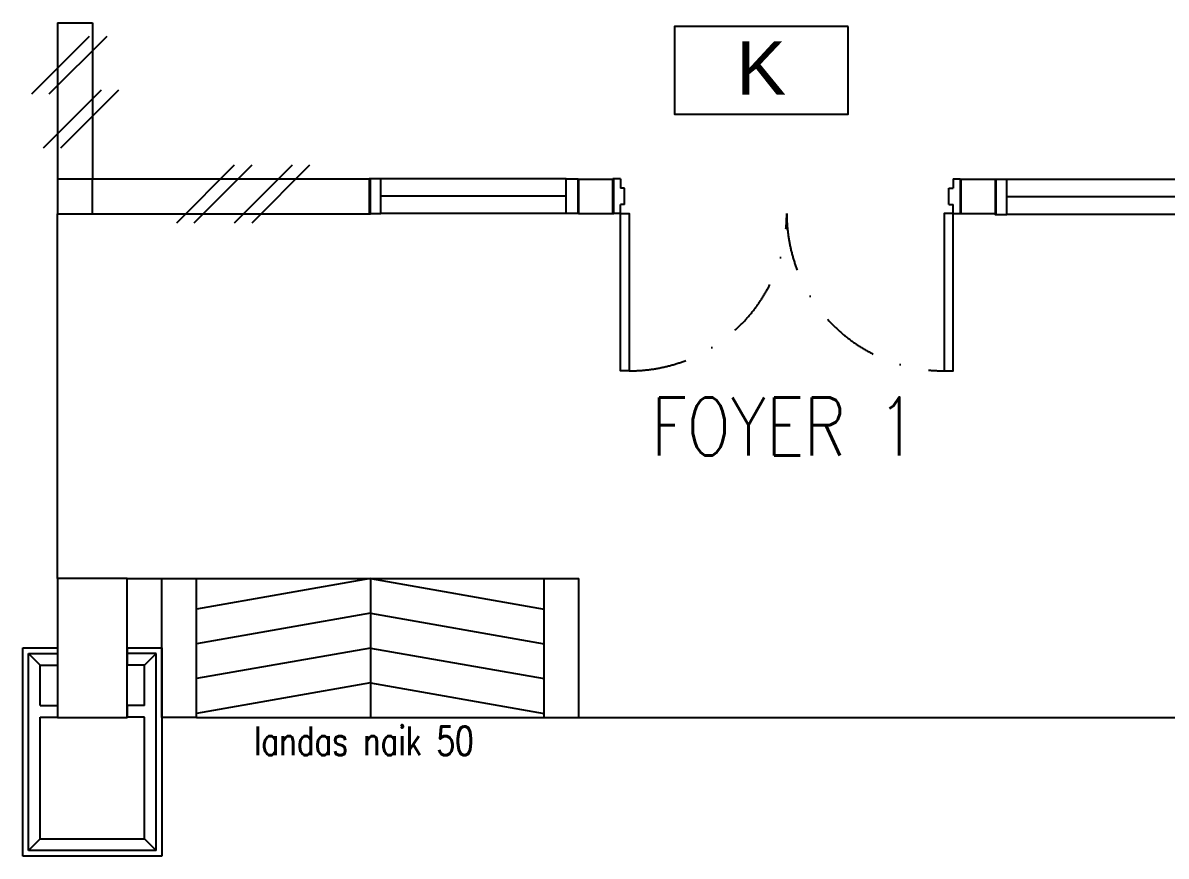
# Model space of a CAD drawing. Header units: millimetres. Extents: x 982 to 80582, y 687 to 58800.
# Drawn here: x 21067 to 26002, y 33234 to 36833 of the extents above; entities that cross this region are included whole.
import ezdxf
from ezdxf.enums import TextEntityAlignment as Align

# ---------------------------------------------------------------- set-up
doc = ezdxf.new("R2010")
doc.units = ezdxf.units.MM
doc.linetypes.add('DASHDOT', pattern=[1, 0.5, -0.25, 0, -0.25])
for name, color, linetype in [('A-ARR', 4, 'Continuous'), ('A-COLUMN', 3, 'Continuous'), ('A-DOOR', 9, 'Continuous'), ('A-DROP', 8, 'Continuous'), ('A-NOTE', 2, 'Continuous'), ('A-PANEL', 13, 'Continuous'), ('A-PTILE', 8, 'Continuous'), ('A-ROOMSYM', 3, 'Continuous'), ('A-TXTBOMBA', 7, 'Continuous'), ('A-WALL', 1, 'Continuous'), ('A-WIN', 9, 'Continuous'), ('A-WLH', 7, 'Continuous')]:
    doc.layers.add(name, color=color, linetype=linetype)
doc.styles.add('arial', font='arial.ttf')
doc.styles.add('ROMANS', font='romans.shx', dxfattribs={"width": 0.75, "height": 200})
doc.styles.add('style1', font='romans.shx', dxfattribs={"height": 750})

# ---------------------------------------------------------------- blocks, each defined once
blk = doc.blocks.new('A$C0ECF3D93')
at = {"layer": 'A-NOTE', "color": 8, "linetype": 'Continuous', "ltscale": 500}
for p, q in [((75, 825), (25, 875)), ((150, 875), (150, 825)), ((450, 875), (450, 825)), ((525, 825), (575, 875)), ((75, 650.3), (75, 825)), ((75, 825), (150, 825)), ((525, 825), (450, 825)), ((525, 650.3), (525, 825)), ((75, 650.3), (150, 650.3)), ((150, 650.3), (150, 600.3)), ((525, 650.3), (450, 650.3)), ((450, 650.3), (450, 600.3)), ((75, 75), (75, 600.3)), ((75, 600.3), (150, 600.3)), ((525, 600.3), (450, 600.3)), ((525, 75), (525, 600.3)), ((75, 75), (25, 25)), ((75, 75), (525, 75)), ((525, 75), (575, 25))]:
    blk.add_line(p, q, dxfattribs=at)
at = {"layer": 'A-PANEL', "color": 8}
for p, q in [((0, 0), (0, 900)), ((0, 900), (150, 900)), ((150, 900), (150, 875)), ((450, 900), (600, 900)), ((450, 900), (450, 875)), ((600, 900), (600, 0)), ((25, 875), (150, 875)), ((25, 25), (25, 875)), ((575, 875), (450, 875)), ((575, 25), (575, 875)), ((600, 0), (0, 0)), ((575, 25), (25, 25))]:
    blk.add_line(p, q, dxfattribs=at)
blk = doc.blocks.new('A$C04C40081')
at = {"layer": 'A-WIN', "color": 8}
for p, q in [((850, 150), (50, 150)), ((850, 75), (50, 75)), ((850, 0), (50, 0))]:
    blk.add_line(p, q, dxfattribs=at)
at = {"layer": 'A-WIN', "color": 8, "linetype": 'Continuous'}
for points in [[(50, 150), (0, 150), (0, 0), (50, 0)], [(850, 150), (900, 150), (900, 0), (850, 0)]]:
    blk.add_lwpolyline(points, close=True, dxfattribs=at)
blk = doc.blocks.new('A$C28642CDE')
at = {"layer": 'A-DOOR', "color": 8}
for p, q in [((32, 150), (0, 150)), ((0, 150), (0, 0)), ((32, 150), (32, 110)), ((1468, 150), (1500, 150)), ((1468, 150), (1468, 110)), ((1500, 150), (1500, 0)), ((50, 110), (32, 110)), ((50, 110), (50, 40)), ((1450, 110), (1450, 40)), ((1450, 110), (1468, 110)), ((50, 40), (32, 40)), ((32, 0), (32, 40)), ((1450, 40), (1468, 40)), ((1468, 0), (1468, 40)), ((32, 0), (0, 0)), ((1468, 0), (1500, 0))]:
    blk.add_line(p, q, dxfattribs=at)
for points in [[(32, 150), (70, 150), (70, 828.9), (32, 828.9)], [(1468, 150), (1430, 150), (1430, 828.9), (1468, 828.9)]]:
    blk.add_lwpolyline(points, close=True, dxfattribs=at)
at = {"layer": 'A-DOOR', "color": 8, "linetype": 'DASHDOT', "ltscale": 500}
for centre, start, end in [((71.9, 150.8), 359.9322, 90.1574), ((1428.1, 150.8), 89.8426, 180.0678)]:
    blk.add_arc(centre, 678.1, start, end, dxfattribs=at)

msp = doc.modelspace()

# ---------------------------------------------------------------- linework, layer by layer
at = {"color": 8}
for p, q in [((21667.1, 33833.1), (21667.1, 34433.1)), ((21817.1, 33833.1), (21817.1, 34433.1)), ((23317.1, 33833.1), (23317.1, 34433.1)), ((23467.1, 33833.1), (23467.1, 34433.1)), ((21817.1, 33833.1), (21667.1, 33833.1)), ((23317.1, 33833.1), (23467.1, 33833.1)), ((23467.1, 33833.1), (27217.1, 33833.1))]:
    msp.add_line(p, q, dxfattribs=at)
at = {"layer": 'A-COLUMN', "color": 8}
for points in [[(21367.1, 36158.1), (21217.1, 36158.1), (21217.1, 36008.1), (21367.1, 36008.1)], [(21217.1, 33833.1), (21517.1, 33833.1), (21517.1, 34433.1), (21217.1, 34433.1)]]:
    msp.add_lwpolyline(points, close=True, dxfattribs=at)
at = {"layer": 'A-DROP', "color": 8}
for p, q in [((21217.1, 34433.1), (21217.1, 36008.1)), ((21517.1, 34433.1), (23467.1, 34433.1)), ((21817.1, 33833.1), (23317.1, 33833.1))]:
    msp.add_line(p, q, dxfattribs=at)
at = {"layer": 'A-NOTE', "color": 8, "linetype": 'Continuous', "ltscale": 500}
msp.add_line((22567.1, 34433.1), (22567.1, 33833.1), dxfattribs=at)
at = {"layer": 'A-PTILE', "color": 8}
for p, q in [((22567.1, 34433.1), (21817.1, 34300.8)), ((22567.1, 34433.1), (23317.1, 34300.8)), ((22567.1, 34283.1), (21817.1, 34150.8)), ((22567.1, 34283.1), (23317.1, 34150.8)), ((22567.1, 34133.1), (21817.1, 34000.8)), ((22567.1, 34133.1), (23317.1, 34000.8)), ((22567.1, 33983.1), (21817.1, 33850.8)), ((22567.1, 33983.1), (23317.1, 33850.8))]:
    msp.add_line(p, q, dxfattribs=at)
at = {"layer": 'A-TXTBOMBA', "color": 7}
msp.add_lwpolyline([(24629.4, 36816.8), (23879.4, 36816.8), (23879.4, 36439), (24629.4, 36439)], close=True, dxfattribs=at)
at = {"layer": 'A-WALL', "color": 8}
for p, q in [((21217.1, 36833.1), (21367.1, 36833.1)), ((21217.1, 36833.1), (21217.1, 36008.1)), ((21367.1, 36833.1), (21367.1, 36158.1)), ((22567.1, 36158.1), (21367.1, 36158.1)), ((22567.1, 36008.1), (22567.1, 36158.1)), ((21217.1, 36008.1), (22567.1, 36008.1))]:
    msp.add_line(p, q, dxfattribs=at)
for points in [[(23467.1, 36158.1), (23617.1, 36158.1), (23617.1, 36008.1), (23467.1, 36008.1)], [(25117.1, 36158.1), (25267.1, 36158.1), (25267.1, 36008.1), (25117.1, 36008.1)]]:
    msp.add_lwpolyline(points, close=True, dxfattribs=at)
at = {"layer": 'A-WLH', "color": 8}
for p, q in [((21105.2, 36526.3), (21355.2, 36776.3)), ((21180.2, 36526.3), (21430.2, 36776.3)), ((21155.8, 36294), (21405.8, 36544)), ((21230.8, 36294), (21480.8, 36544)), ((21731.2, 35970.1), (21981.2, 36220.1)), ((21806.2, 35970.1), (22056.2, 36220.1)), ((21981.2, 35970.1), (22231.2, 36220.1)), ((22056.2, 35970.1), (22306.2, 36220.1))]:
    msp.add_line(p, q, dxfattribs=at)

# ---------------------------------------------------------------- block references
at = {"layer": 'A-ARR', "color": 8}
msp.add_blockref('A$C0ECF3D93', (21067, 33234.3), dxfattribs=at)
at = {"layer": 'A-DOOR', "color": 8, "rotation": 180}
msp.add_blockref('A$C28642CDE', (25114.3, 36159.2), dxfattribs=at)
at = {"layer": 'A-WIN', "color": 8}
for p in [(22562.3, 36009.6), (25264.4, 36006.1)]:
    msp.add_blockref('A$C04C40081', p, dxfattribs=at)

# ---------------------------------------------------------------- texts
at = {"layer": 'A-DROP', "color": 8, "style": 'ROMANS', "width": 0.75}
msp.add_text('landas naik 50', height=125, dxfattribs=at).set_placement((22539.2, 33669.8), align=Align.CENTER)
at = {"layer": 'A-ROOMSYM', "color": 8, "style": 'style1', "width": 0.8}
msp.add_text('FOYER 1', height=250, dxfattribs=at).set_placement((24353.1, 34965.3), align=Align.CENTER)
at = {"layer": 'A-TXTBOMBA', "color": 7, "style": 'arial'}
msp.add_text('K', height=230.5, dxfattribs=at).set_placement((24146.6, 36523.3))

doc.saveas('drawing.dxf')
